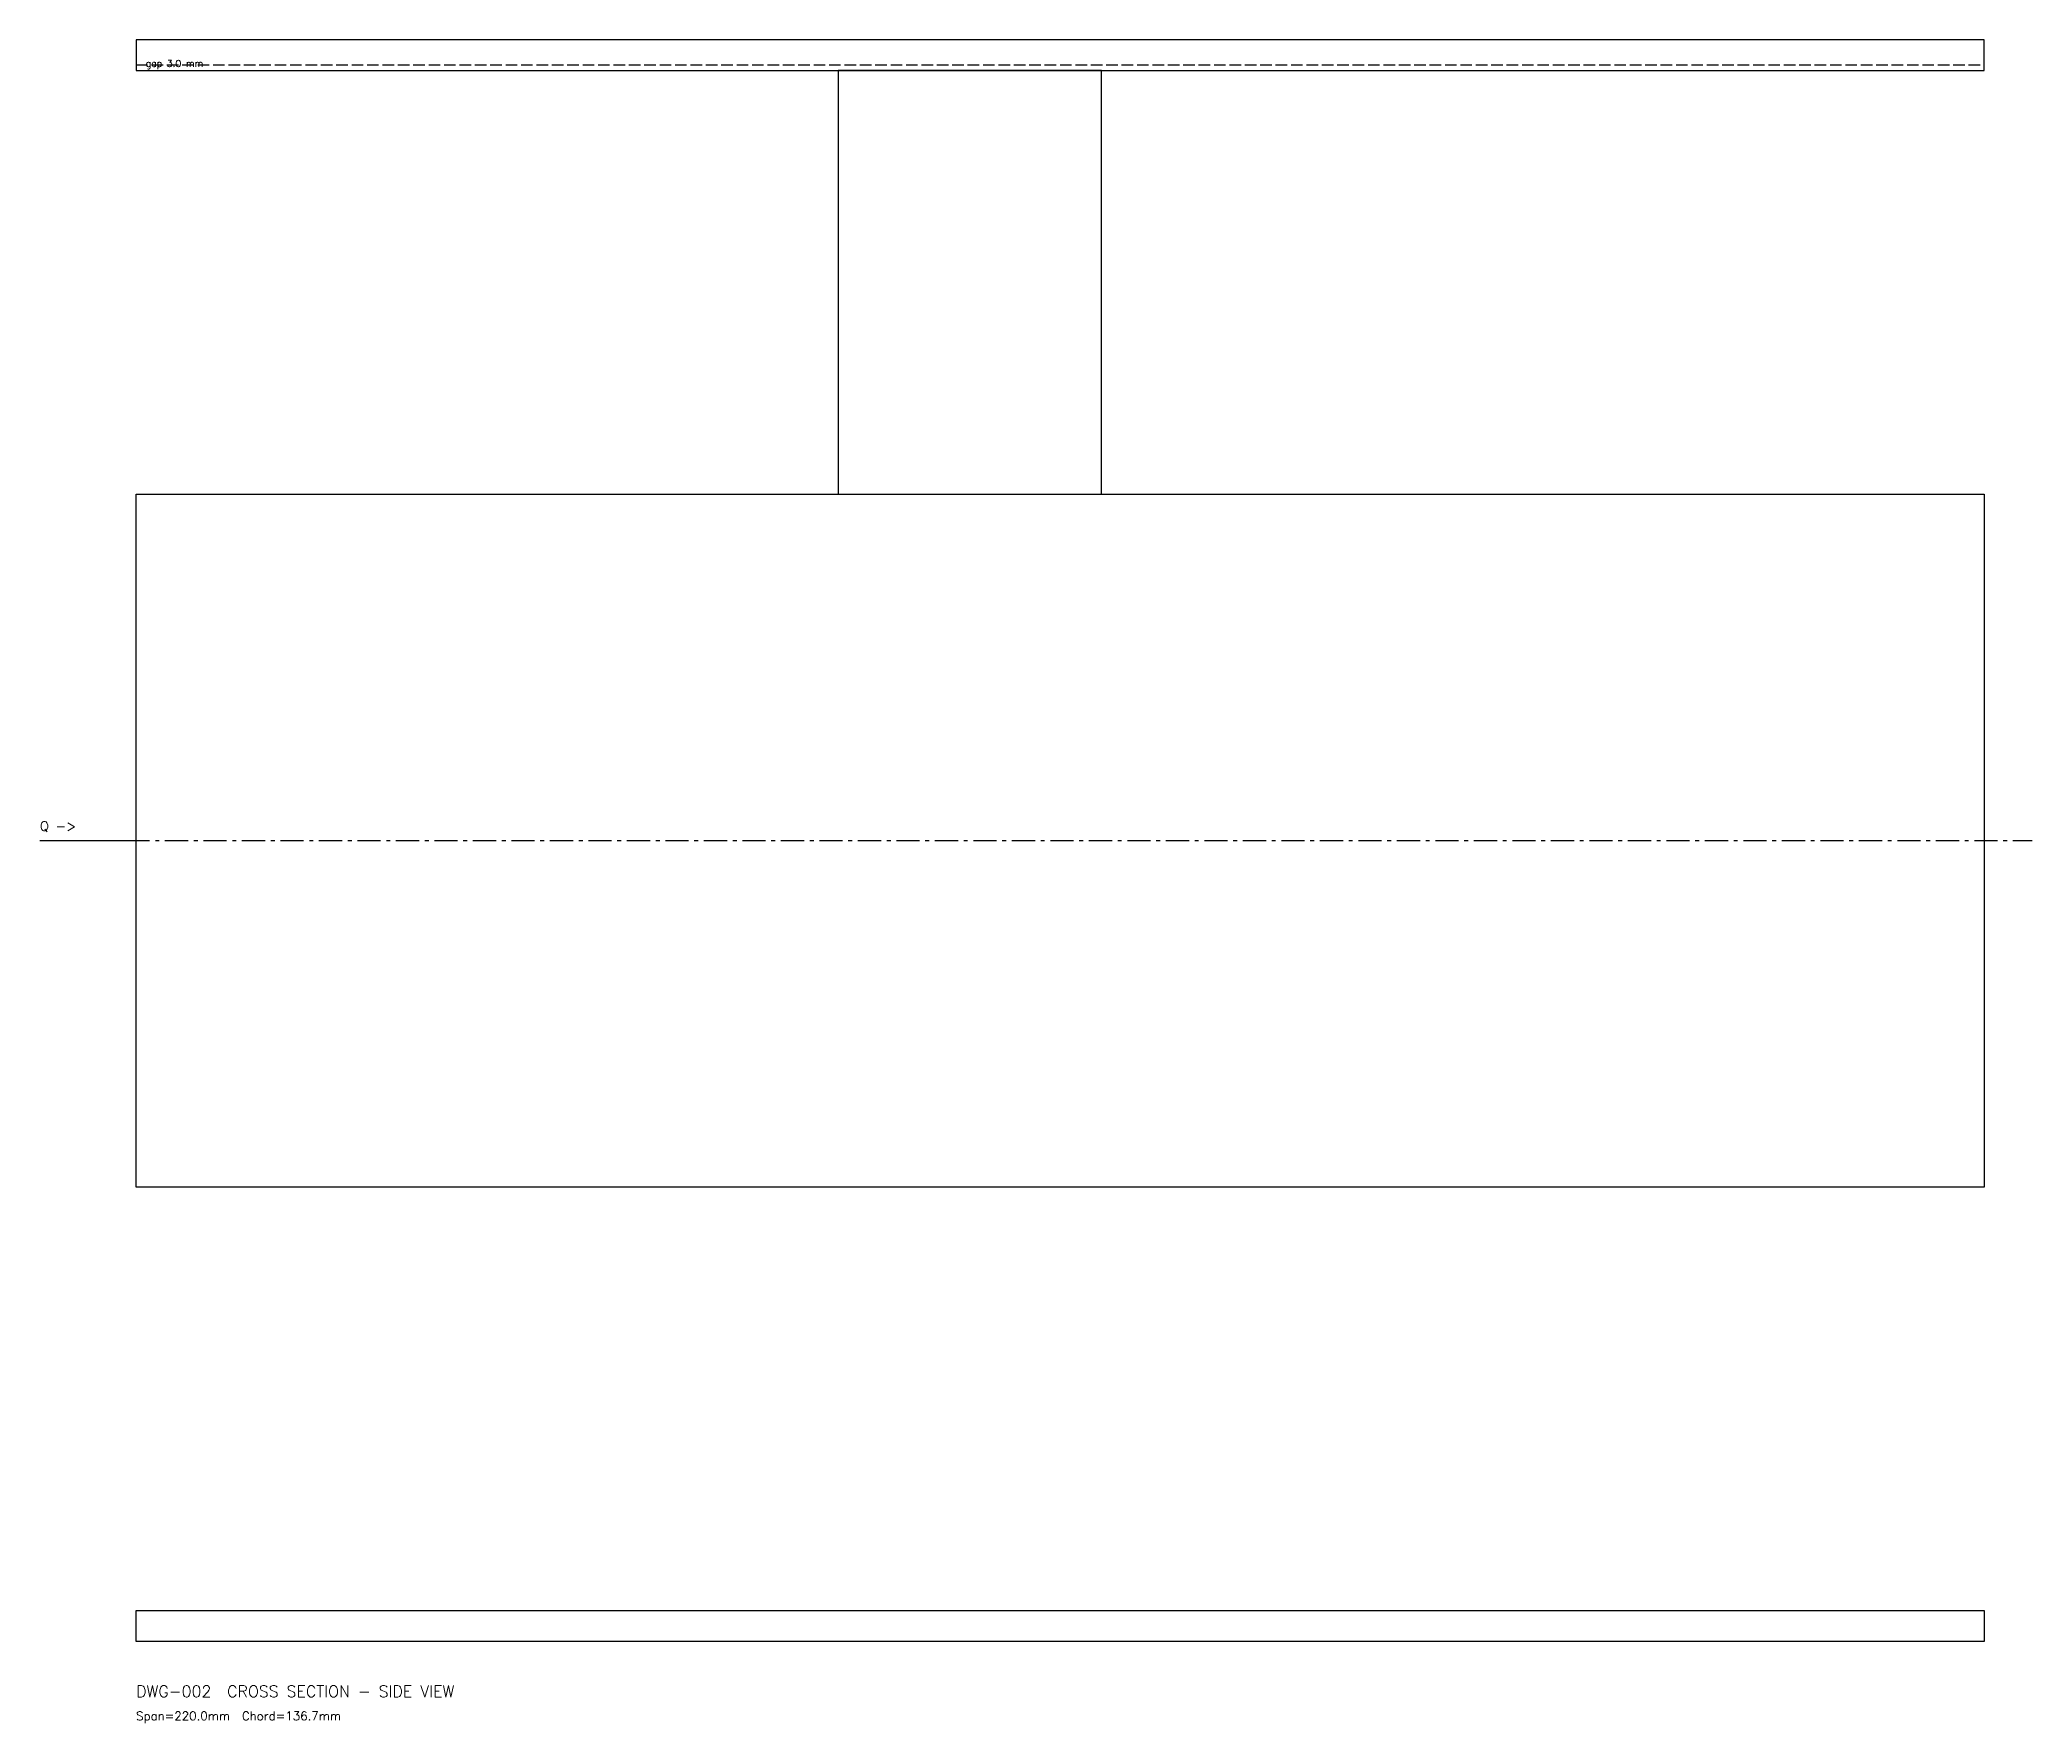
# Model space of a CAD drawing. Extents: x -50 to 985, y -458 to 416.
import ezdxf

# ---------------------------------------------------------------- set-up
doc = ezdxf.new("R2010")
doc.units = 0
doc.linetypes.add('CENTER', pattern=[20, 12, -3, 2, -3])
doc.linetypes.add('DASHED', pattern=[8, 6, -2])
for name, color, linetype in [('ANNOTATION', 3, 'Continuous'), ('BLADES', 5, 'Continuous'), ('CASING', 8, 'Continuous'), ('CENTERLINE', 1, 'Continuous'), ('HUB', 9, 'Continuous'), ('TIP_CLEARANCE', 2, 'Continuous'), ('TITLE_BLOCK', 5, 'Continuous')]:
    doc.layers.add(name, color=color, linetype=linetype)
doc.styles.get("Standard").update_dxf_attribs({"font": 'simplex.shx'})

msp = doc.modelspace()

# ---------------------------------------------------------------- linework, layer by layer
at = {"layer": 'ANNOTATION'}
msp.add_line((-50, 0), (-5, 0), dxfattribs=at)
at = {"layer": 'BLADES'}
msp.add_lwpolyline([(364.8, 180), (501.5, 180), (501.5, 400), (364.8, 400)], close=True, dxfattribs=at)
at = {"layer": 'CASING'}
for points in [[(0, 400), (960, 400), (960, 416), (0, 416)], [(0, -400), (960, -400), (960, -416), (0, -416)]]:
    msp.add_lwpolyline(points, close=True, dxfattribs=at)
at = {"layer": 'CENTERLINE', "linetype": 'CENTER'}
msp.add_line((-25, 0), (985, 0), dxfattribs=at)
at = {"layer": 'HUB'}
msp.add_lwpolyline([(0, 180), (960, 180), (960, -180), (0, -180)], close=True, dxfattribs=at)
at = {"layer": 'TIP_CLEARANCE', "linetype": 'DASHED'}
msp.add_line((0, 403), (960, 403), dxfattribs=at)

# ---------------------------------------------------------------- texts
at = {"layer": 'ANNOTATION'}
for s, height, p in [('gap 3.0 mm', 3.5, (5, 402)), ('Q ->', 5, (-50, 5)), ('Span=220.0mm  Chord=136.7mm', 4.5, (0, -457))]:
    msp.add_text(s, height=height, dxfattribs=at).set_placement(p)
at = {"layer": 'TITLE_BLOCK'}
msp.add_text('DWG-002  CROSS SECTION - SIDE VIEW', height=6, dxfattribs=at).set_placement((0, -445))

doc.saveas('drawing.dxf')
